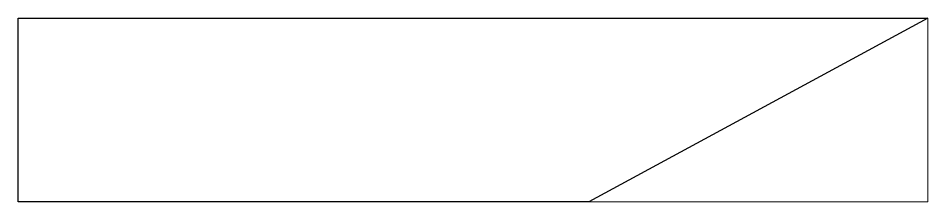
# Paper-space layout 'Layout1' of a CAD drawing. Header units: millimetres. Extents: x 0 to 257, y 72 to 123.
# The model-space entities are those that its viewports show. They can reach past a viewport. Long polylines and large blocks are cut down to what shows.
import ezdxf

# ---------------------------------------------------------------- set-up
doc = ezdxf.new("R2010")
doc.units = ezdxf.units.MM
doc.header["$LTSCALE"] = 10
doc.layers.add('MEMBERS', color=5, linetype='Continuous')

msp = doc.modelspace()

# ---------------------------------------------------------------- linework, layer by layer
at = {"layer": 'MEMBERS', "color": 3, "linetype": 'Continuous'}
for p, q in [((0, -150), (0, 150)), ((0, 150), (1483, 150)), ((1483, 150), (930.2, -150)), ((930.2, -150), (0, -150))]:
    msp.add_line(p, q, dxfattribs=at)

psp = doc.layouts.get("Layout1")

# ---------------------------------------------------------------- viewports
at = {"layer": '0'}
psp.add_viewport(center=(128.5, 97.5), size=(257, 51.9891), view_center_point=(741.5, 0), view_height=300, dxfattribs=at)

doc.saveas('drawing.dxf')
